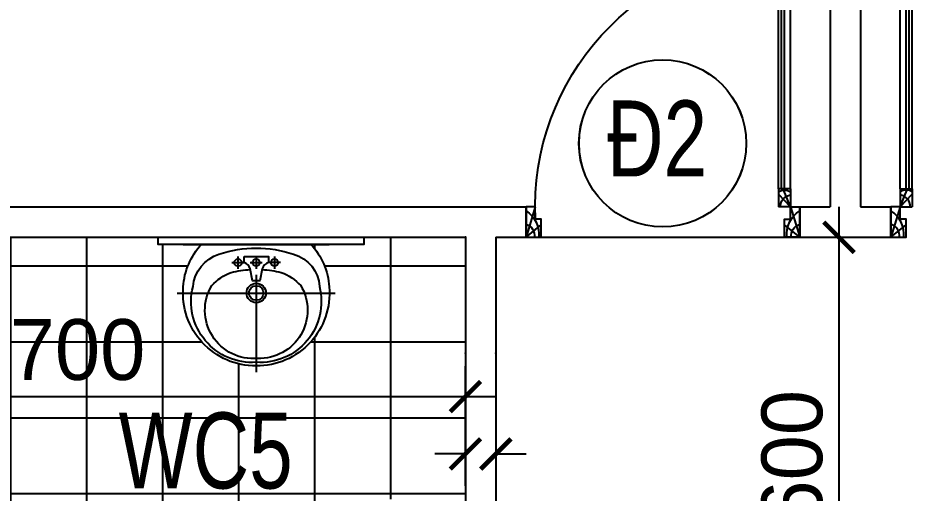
# Model space of a CAD drawing. Header units: inches. Extents: x -844707 to -690155, y -211546 to -175871.
# Drawn here: x -756152 to -753199, y -191205 to -189642 of the extents above; entities that cross this region are included whole.
import ezdxf

# ---------------------------------------------------------------- set-up
doc = ezdxf.new("R2010")
doc.units = ezdxf.units.IN
doc.header["$LTSCALE"] = 48
doc.header["$MEASUREMENT"] = 0
for name, color, linetype in [('DWGSHARE.com-1HATCHCO-DWGSHARE.com', 8, 'Continuous'), ('DWGSHARE.com-CUA-DWGSHARE.com', 231, 'Continuous'), ('DWGSHARE.com-DIM-DWGSHARE.com', 251, 'Continuous'), ('DWGSHARE.com-HATCH-DWGSHARE.com', 8, 'Continuous'), ('DWGSHARE.com-LAYER1-DWGSHARE.com', 150, 'Continuous'), ('DWGSHARE.com-TUONG-DWGSHARE.com', 7, 'Continuous')]:
    doc.layers.add(name, color=color, linetype=linetype)
doc.layers.add('DWGSHARE.com-DefPoints-DWGSHARE.com', color=7, linetype='Continuous', plot=False)
doc.styles.add('KTEN', font='', dxfattribs={"width": 0.9})
doc.styles.add('VNI-AVO', font='')
doc.styles.get('KTEN').set_extended_font_data('VNI-Helve-Condense')
doc.styles.get('VNI-AVO').set_extended_font_data('VNI-Avo')
doc.dimstyles.new('tl1-100', dxfattribs={"dimtxt": 200, "dimasz": 100, "dimexe": 100, "dimexo": 100, "dimgap": 50, "dimtad": 1, "dimdec": 0, "dimzin": 0, "dimdsep": 46, "dimtxsty": 'VNI-AVO', "dimblk": 'ARCHTICK', "dimcen": 1, "dimdle": 100, "dimclrd": 256, "dimclre": 256, "dimclrt": 2, "dimadec": 0, "dimazin": 0, "dimtfac": 1, "dimtdec": 0, "dimtix": 1, "dimtofl": 0, "dimtmove": 2, "dimatfit": 3, "dimldrblk": 'ARCHTICK', "dimfxl": 1, "dimtolj": 2, "dimtzin": 0, "dimarcsym": 0})

# ---------------------------------------------------------------- blocks, each defined once
blk = doc.blocks.new('A$C070A4A40')
at = {"layer": 'DWGSHARE.com-1HATCHCO-DWGSHARE.com', "ltscale": 50}
for p, q in [((5714.998573841236, 11430.00065330022), (6984.998573841236, 11430.00065330022)), ((6349.998573841236, 12065.00065330022), (6349.998573841236, 10795.00065330022)), ((7619.998573841236, 11430.00065330022), (8889.998573841236, 11430.00065330022)), ((8254.998573841236, 12065.00065330022), (8254.998573841236, 10795.00065330022)), ((10794.99857384124, 11430.00065330022), (9524.998573841236, 11430.00065330022)), ((10159.99857384124, 12065.00065330022), (10159.99857384124, 10795.00065330022)), ((8254.998573841236, 10160.00065330022), (8254.998573841236, 0.000653300218982622)), ((-0.001426158763933927, 8255.000653300218), (16509.99857384124, 8255.000653300218))]:
    blk.add_line(p, q, dxfattribs=at)
for points in [[(13969.99857385824, 13335.00065331242, -0.1732137494637001), (15874.99857385824, 8890.000653312416, -0.441079261078038), (8254.998573858238, 635.0006533124164, -0.441079261078038), (634.9985738582385, 8890.000653312416, -0.1732137494637005), (2539.998573858238, 13335.00065331242)], [(6984.998573858238, 12065.00065331242), (9524.998573858238, 12065.00065331242), (9524.998573858238, 11430.00065331242, 0.2455222760892944), (8889.998573858238, 10795.00065331242), (8635.998573858238, 9525.000653312416), (7873.998573858238, 9525.000653312416), (7619.998573858238, 10795.00065331242, 0.2833922778870954), (6984.998573858238, 11430.00065331242), (6984.998573858238, 12065.00065331242)], [(8871.601774345609, 10703.01665575038, -0.04631926388348844), (10870.82922577229, 10402.92490344549, -0.1135143912509847), (12901.83834005992, 9046.263390816817, -0.5923117570974551), (8403.581775152876, 1416.14793913468, -0.610347886828073), (3608.158807656186, 9046.263390816448, -0.1135143912509925), (5639.167921944189, 10402.92490344549, -0.04631926388348475), (7638.395373370498, 10703.01665575038, -0.04631926388348475)]]:
    blk.add_lwpolyline(points, format="xyb", dxfattribs=at)
blk.add_lwpolyline([(634.9985738582385, 13335.00065331242), (15874.99857385824, 13335.00065331242)], dxfattribs=at)
blk.add_lwpolyline([(12139.69756246671, 12307.90095527898, -0.3234980610186996), (14857.47853521805, 8927.775558184876, -0.5095125823836514), (8254.998573859717, 1015.414896048044, -0.5097419610118206), (1653.654715152, 8932.27320101316, -0.3041567437952401), (4365.95059306004, 12306.41222831805, -0.1664175188573387)], format="xyb", close=True, dxfattribs=at)
for centre, radius in [((6349.998573841236, 11430.00065330022), 381), ((8254.998573841236, 11430.00065330022), 381), ((10159.99857384124, 11430.00065330022), 381), ((8254.998573841236, 8255.000653300218), 1016), ((8254.998573841236, 8255.000653300218), 762)]:
    blk.add_circle(centre, radius, dxfattribs=at)
blk = doc.blocks.new('LAVABO')
at = {"layer": 'DWGSHARE.com-1HATCHCO-DWGSHARE.com', "ltscale": 50}
blk.add_blockref('A$C070A4A40', (-8254.998573858238, -13335.00065331242), dxfattribs=at)
blk = doc.blocks.new('lvbguong')
at = {"layer": 'DWGSHARE.com-HATCH-DWGSHARE.com'}
blk.add_lwpolyline([(-9739.956704245531, 181432.7998897328), (-9716.689864729298, 181432.7998897328), (-9716.689864729298, 180756.3238991785), (-9739.956704245531, 180756.3238991785)], close=True, dxfattribs=at)
at = {"layer": 'DWGSHARE.com-LAYER1-DWGSHARE.com', "xscale": 0.03149606299120933, "yscale": 0.03149606299120933, "zscale": 0.03149606299120933, "rotation": 90}
blk.add_blockref('LAVABO', (-9716.689864729298, 181079.0613008783), dxfattribs=at)
blk = doc.blocks.new('D-01-900')
at = {"color": 1}
for p, q in [((-14.99999999999989, 889.0470785361174), (-14.99999999999989, 929.0470785361174)), ((-9.999999999999886, 929.0470785361174), (-14.99999999999989, 929.0470785361174)), ((20.00000000000011, 924.0470785361174), (-9.999999999999886, 929.0470785361174)), ((-9.999999999999886, 889.0470785361174), (-9.999999999999886, 929.0470785361174)), ((20.00000000000013, 894.0470785361173), (20.00000000000011, 924.0470785361173)), ((30.00000000000011, 919.0470785361173), (20.00000000000011, 919.0470785361173)), ((30.00000000000011, 879.0470785361174), (54.14522163172946, 939.0470785361174)), ((70.00000000000011, 919.0470785361173), (80.00000000000011, 919.0470785361173)), ((80.00000000000011, 924.0470785361174), (110.0000000000001, 929.0470785361174)), ((80.0000000000001, 894.0470785361173), (80.00000000000011, 924.0470785361173)), ((110.0000000000001, 889.0470785361174), (110.0000000000001, 929.0470785361174)), ((110.0000000000001, 929.0470785361174), (115.0000000000001, 929.0470785361174)), ((115.0000000000001, 889.0470785361174), (115.0000000000001, 929.0470785361174)), ((-9.999999999999872, 889.0470785361174), (-14.99999999999989, 889.0470785361174)), ((20.00000000000013, 894.0470785361174), (-9.999999999999886, 889.0470785361174)), ((30.00000000000011, 899.0470785361175), (20.00000000000013, 899.0470785361174)), ((30.00000000000011, 879.0470785361174), (70.00000000000011, 901.5624729100298)), ((70.00000000000011, 899.0470785361175), (80.0000000000001, 899.0470785361174)), ((80.0000000000001, 894.0470785361174), (110.0000000000001, 889.0470785361174)), ((110.0000000000001, 889.0470785361174), (115.0000000000001, 889.0470785361174)), ((30.00000000000011, 99.99999999999636), (54.14522163172946, 159.9999999999964)), ((30.00000000000011, 99.99999999999636), (70.00000000000011, 142.5153943739087)), ((30.00000000000011, 99.99999999999636), (0, 0)), ((869.9999999999999, 99.99999999999636), (900, 0)), ((0, 0), (50, 40.71973601515492)), ((900, 0), (850, 40.71973601515492))]:
    blk.add_line(p, q, dxfattribs=at)
at = {"color": 3}
for p, q in [((30.00000000000011, 939.0470785361174), (70.00000000000011, 939.0470785361174)), ((30.00000000000011, 879.0470785361174), (30.00000000000011, 939.0470785361174)), ((70.00000000000011, 879.0470785361174), (70.00000000000011, 939.0470785361174)), ((30.00000000000011, 879.0470785361174), (70.00000000000011, 879.0470785361174)), ((30.00000000000011, 159.9999999999964), (70.00000000000011, 159.9999999999964)), ((30.00000000000011, 159.9999999999964), (30.00000000000011, 99.99999999999636)), ((70.00000000000011, 159.9999999999964), (70.00000000000011, 99.99999999999636)), ((30.00000000000011, 99.99999999999636), (70.00000000000011, 99.99999999999636))]:
    blk.add_line(p, q, dxfattribs=at)
for p, q in [((30.00000000000011, 159.9999999999964), (30.00000000000011, 879.0470785361174)), ((50.00000000000011, 159.9999999999964), (50.00000000000011, 879.0470785361174)), ((60.00000000000011, 159.9999999999964), (60.00000000000011, 879.0470785361174)), ((70.00000000000011, 159.9999999999964), (70.00000000000011, 879.0470785361174))]:
    blk.add_line(p, q)
for points in [[(30.00000000000011, 60), (30.00000000000011, 99.99999999999636), (1.13686837721616e-13, 100), (0, 0), (49.99999999999977, 0), (50.00000000000011, 60)], [(869.9999999999999, 60), (869.9999999999999, 99.99999999999636), (899.9999999999999, 100), (900, 0), (850.0000000000002, 0), (849.9999999999999, 60)]]:
    blk.add_lwpolyline(points, close=True, dxfattribs=at)
at = {"color": 1}
for centre, radius, start, end in [((34.11793524054978, 886.4804554538273), 41.99840967783032, 31.31010124086977, 95.62687973089653), ((30.00000000000011, 99.99999999999636), 839.9999999999998, 357.2705973632219, 87.27059736322131), ((39.41815170487418, 876.4988918168934), 24.20978992922677, 6.04182336410245, 112.8936868288583), ((50.02035017634498, 121.4262181223416), 34.26123651840136, 54.32716498487918, 125.7566646296915), ((24.08594837317897, 100.7854250532421), 39.41534216512753, 358.8581979264168, 81.37050000497706), ((-53.72382898503918, 7.736193037875637), 96.29874364852911, 355.3921582238705, 56.09019624438452), ((953.7238289850392, 7.736193037875637), 96.29874364852911, 123.9098037556156, 184.6078417761295), ((-12.69567122637579, 4.383367572474526), 40.98985136741503, 353.8611726914841, 71.95720990860625), ((912.6956712263758, 4.383367572474526), 40.98985136741503, 108.0427900913938, 186.1388273085159)]:
    blk.add_arc(centre, radius, start, end, dxfattribs=at)
blk = doc.blocks.new('_ArchTick')
at = {"color": 0, "linetype": 'ByBlock', "const_width": 0.15}
blk.add_lwpolyline([(-0.5, -0.5), (0.5, 0.5)], dxfattribs=at)
blk = doc.blocks.new('*D613')
at = {"layer": 'DWGSHARE.com-DefPoints-DWGSHARE.com', "color": 0, "transparency": 16777216}
for p in [(-754680.761139816, -190744.5280796335), (-754580.7611398166, -190744.5280796335), (-754580.7611398166, -191076.5075676406)]:
    blk.add_point(p, dxfattribs=at)
at = {"layer": 'DWGSHARE.com-DIM-DWGSHARE.com', "lineweight": -2, "transparency": 16777216}
for p, q in [((-754680.761139816, -190844.5280796335), (-754680.761139816, -191176.5075676406)), ((-754580.7611398166, -190844.5280796335), (-754580.7611398166, -191176.5075676406)), ((-754680.761139816, -191076.5075676406), (-754780.761139816, -191076.5075676406)), ((-754580.7611398166, -191076.5075676406), (-754480.7611398166, -191076.5075676406))]:
    blk.add_line(p, q, dxfattribs=at)
at = {"layer": 'DWGSHARE.com-DIM-DWGSHARE.com', "lineweight": -2, "transparency": 16777216, "xscale": 100, "yscale": 100, "zscale": 100}
blk.add_blockref('_ArchTick', (-754680.761139816, -191076.5075676406), dxfattribs=at)
at = {"layer": 'DWGSHARE.com-DIM-DWGSHARE.com', "lineweight": -2, "transparency": 16777216, "xscale": 100, "yscale": 100, "zscale": 100, "rotation": 180}
blk.add_blockref('_ArchTick', (-754580.7611398166, -191076.5075676406), dxfattribs=at)
at = {"layer": 'DWGSHARE.com-DIM-DWGSHARE.com', "color": 2, "transparency": 16777216, "insert": (-754630.7611398163, -191493.8226113929), "char_height": 200, "attachment_point": 5, "style": 'VNI-AVO'}
blk.add_mtext('\\A2;100', dxfattribs=at)
blk = doc.blocks.new('*D813')
at = {"layer": 'DWGSHARE.com-DefPoints-DWGSHARE.com', "color": 0, "transparency": 16777216}
for p in [(-754680.7611398159, -190363.561637298), (-754680.7611398159, -191963.0686435668), (-753452.1697123016, -191963.0686435668)]:
    blk.add_point(p, dxfattribs=at)
at = {"layer": 'DWGSHARE.com-DIM-DWGSHARE.com', "lineweight": -2, "transparency": 16777216}
for p, q in [((-753452.1697123016, -190263.561637298), (-753452.1697123016, -192063.0686435668)), ((-754580.7611398159, -190363.561637298), (-753352.1697123016, -190363.561637298)), ((-754580.7611398159, -191963.0686435668), (-753352.1697123016, -191963.0686435668))]:
    blk.add_line(p, q, dxfattribs=at)
at = {"layer": 'DWGSHARE.com-DIM-DWGSHARE.com', "lineweight": -2, "transparency": 16777216, "xscale": 100, "yscale": 100, "zscale": 100}
for p, rotation in [((-753452.1697123016, -190363.561637298), 90), ((-753452.1697123016, -191963.0686435668), 270)]:
    blk.add_blockref('_ArchTick', p, dxfattribs=dict(at, rotation=rotation))
at = {"layer": 'DWGSHARE.com-DIM-DWGSHARE.com', "color": 2, "transparency": 16777216, "insert": (-753605.6832258151, -191163.3151404325), "char_height": 200, "attachment_point": 5, "rotation": 90, "style": 'VNI-AVO'}
blk.add_mtext('\\A2;1600', dxfattribs=at)
blk = doc.blocks.new('*D831')
at = {"layer": 'DWGSHARE.com-DefPoints-DWGSHARE.com', "color": 0, "transparency": 16777216}
for p in [(-754680.7611398159, -190887.7203918059), (-757380.7611398164, -191281.7331095075), (-754680.7611398159, -191281.7331095075)]:
    blk.add_point(p, dxfattribs=at)
at = {"layer": 'DWGSHARE.com-DIM-DWGSHARE.com', "lineweight": -2, "transparency": 16777216}
for p, q in [((-757380.7611398164, -191181.7331095075), (-757380.7611398164, -190787.7203918059)), ((-754680.7611398159, -191181.7331095075), (-754680.7611398159, -190787.7203918059)), ((-757480.7611398164, -190887.7203918059), (-754580.7611398159, -190887.7203918059))]:
    blk.add_line(p, q, dxfattribs=at)
at = {"layer": 'DWGSHARE.com-DIM-DWGSHARE.com', "lineweight": -2, "transparency": 16777216, "xscale": 100, "yscale": 100, "zscale": 100, "rotation": 180}
blk.add_blockref('_ArchTick', (-757380.7611398164, -190887.7203918059), dxfattribs=at)
at = {"layer": 'DWGSHARE.com-DIM-DWGSHARE.com', "lineweight": -2, "transparency": 16777216, "xscale": 100, "yscale": 100, "zscale": 100}
blk.add_blockref('_ArchTick', (-754680.7611398159, -190887.7203918059), dxfattribs=at)
at = {"layer": 'DWGSHARE.com-DIM-DWGSHARE.com', "color": 2, "transparency": 16777216, "insert": (-756030.7611398161, -190734.2068782924), "char_height": 200, "attachment_point": 5, "style": 'VNI-AVO'}
blk.add_mtext('\\A2;2700', dxfattribs=at)

msp = doc.modelspace()

# ---------------------------------------------------------------- hatches: boundary and pattern name
at = {"layer": 'DWGSHARE.com-HATCH-DWGSHARE.com'}
h = msp.add_hatch(dxfattribs=at)
h.set_pattern_fill('ANSI37,_I', color=256, scale=2000, angle=315, style=2)
h.set_pattern_definition([(0, (-836676.3572123016, -242957.2203918059), (7.105427357601002e-14, 250), []), (90, (-836676.3572123016, -242957.2203918059), (-250, 7.105427357601002e-14), [])])
edge = h.paths.add_edge_path()
edge.add_line((-754680.7611398159, -190363.561637298), (-755014.9417056397, -190363.561637298))
edge.add_line((-755014.9417056397, -190363.561637298), (-755014.9417056397, -190386.8284768142))
edge.add_line((-755014.9417056397, -190386.8284768142), (-755188.6802944994, -190386.8284768142))
edge.add_arc((-755354.6802944946, -190540.8284768097), 226.4332131049157, 3.5447664556086806, 42.8524145716915, ccw=False)
edge.add_arc((-755367.3759466681, -190547.2632594182), 239.5687682141677, -90.31195215986179, 4.893172245150197, ccw=False)
edge.add_arc((-755369.9846423202, -190547.2632594182), 239.5687682141677, 175.1068277548429, 270.31195215986185, ccw=False)
edge.add_arc((-755382.6802944937, -190540.8284768097), 226.4332131049152, 137.1475854283085, 176.455233544384, ccw=False)
edge.add_line((-755548.6802944889, -190386.8284768142), (-755691.417696194, -190386.8284768142))
edge.add_line((-755691.417696194, -190386.8284768142), (-755691.417696194, -190363.561637298))
edge.add_line((-755691.417696194, -190363.561637298), (-757180.4874108983, -190363.5616372979))
edge.add_line((-757180.4874108983, -190363.5616372979), (-757180.4874108984, -190762.7226465395))
edge.add_line((-757180.4874108984, -190762.7226465395), (-757180.4874108984, -191332.9342744217))
edge.add_line((-757180.4874108984, -191332.9342744217), (-757180.4873152508, -191332.9342744217))
edge.add_line((-757180.4873152508, -191332.9342744217), (-757180.4873152508, -191363.0686435668))
edge.add_line((-757180.4873152508, -191363.0686435668), (-756780.8819381414, -191363.0686435669))
edge.add_line((-756780.8819381414, -191363.0686435669), (-756780.8819381414, -191863.0686435669))
edge.add_line((-756780.8819381414, -191863.0686435669), (-756095.4879658202, -191863.0686435668))
edge.add_line((-756095.4879658202, -191863.0686435668), (-756095.4879658202, -191859.7132960143))
edge.add_line((-756095.4879658202, -191859.7132960143), (-756084.292066013, -191851.8841469822))
edge.add_line((-756084.292066013, -191851.8841469822), (-756084.292066013, -191840.5746923154))
edge.add_line((-756084.292066013, -191840.5746923154), (-756091.9460152854, -191840.5746923154))
edge.add_ellipse((-756086.959954424, -191836.5746923155), major_axis=(-4.336057672511809, 4.336057672511808), ratio=1, start_angle=13.02464201738617, end_angle=76.97535798261383)
edge.add_line((-756091.9460152854, -191832.5746923157), (-756088.9457451816, -191832.5746923157))
edge.add_line((-756088.9457451816, -191832.5746923157), (-756088.9457451816, -191829.9751172856))
edge.add_spline(control_points=[(-756088.9457451816, -191829.9751172857), (-756088.417039754, -191816.5753625466), (-756087.843047763, -191802.0278442167), (-756087.3396802742, -191785.2598354422), (-756084.0661342929, -191779.5829123277), (-756077.6089018465, -191775.4941619703), (-756060.0489710985, -191774.0663933203), (-756043.4861989103, -191772.2326408756), (-756025.6098084948, -191772.3732704743), (-756020.9984828209, -191767.567612528), (-756020.2358093179, -191764.4373978694), (-756019.7813419438, -191762.5721430377)], knot_values=[0, 0, 0, 0, 2564.883919042859, 2784.580505607601, 3167.096669853544, 3757.053595977293, 4158.914697801068, 6489.176167133809, 7087.680095253955, 7332.065807162204, 7692.426365838738, 7692.426365838738, 7692.426365838738, 7692.426365838738], degree=3, periodic=0)
edge.add_line((-756019.7813419438, -191762.5721430377), (-756011.0424023843, -191686.0284632716))
edge.add_ellipse((-755995.4920663438, -191693.2956019114), major_axis=(-0.01858239943443254, 17.1646121851403), ratio=0.9999999963005736, start_angle=294.9860668758979, end_angle=424.8898764160974, ccw=False)
edge.add_line((-755979.9417303033, -191686.0284632716), (-755971.2027907439, -191762.5721430377))
edge.add_spline(control_points=[(-755971.2027907439, -191762.5721430377), (-755970.7483233697, -191764.4373978694), (-755969.9856498668, -191767.567612528), (-755965.3743241929, -191772.3732704743), (-755947.4979337773, -191772.2326408756), (-755930.9351615891, -191774.0663933203), (-755913.3752308411, -191775.4941619703), (-755906.9179983947, -191779.5829123277), (-755903.6444524134, -191785.2598354422), (-755903.1410849247, -191802.0278442167), (-755902.5670929337, -191816.5753625466), (-755902.0383875059, -191829.9751172857)], knot_values=[0, 0, 0, 0, 360.3605586765343, 604.7462705847829, 1203.250198704932, 3533.51166803767, 3935.372769861445, 4525.329695985194, 4907.845860231137, 5127.542446795878, 7692.426365838738, 7692.426365838738, 7692.426365838738, 7692.426365838738], degree=3, periodic=0)
edge.add_line((-755902.0383875059, -191829.9751172856), (-755902.0383875059, -191832.5746923157))
edge.add_line((-755902.0383875059, -191832.5746923157), (-755899.0381174023, -191832.5746923157))
edge.add_ellipse((-755904.0241782637, -191836.5746923155), major_axis=(-4.336057672412897, 4.336057672412897), ratio=1, start_angle=193.0246420172715, end_angle=256.9753579827286)
edge.add_line((-755899.0381174023, -191840.5746923154), (-755906.6920666746, -191840.5746923154))
edge.add_line((-755906.6920666746, -191840.5746923154), (-755906.6920666746, -191851.8841469822))
edge.add_line((-755906.6920666746, -191851.8841469822), (-755895.4961668674, -191859.7132960143))
edge.add_line((-755895.4961668674, -191859.7132960143), (-755895.4961668674, -191863.0686435668))
edge.add_line((-755895.4961668674, -191863.0686435668), (-755491.7611398142, -191863.0686435668))
edge.add_line((-755491.7611398142, -191863.0686435668), (-755465.5111398142, -191863.0686435668))
edge.add_arc((-754818.0111398142, -191863.0686436044), 647.4999999999692, 93.09857933980197, 179.9999999966727, ccw=False)
edge.add_line((-754853.0111398139, -191216.5152815375), (-754818.0111398142, -191216.5152815375))
edge.add_line((-754818.0111398142, -191216.5152815375), (-754818.0111398142, -191234.0152815375))
edge.add_line((-754818.0111398142, -191234.0152815375), (-754809.2611398142, -191234.0152815375))
edge.add_line((-754809.2611398142, -191234.0152815375), (-754809.2611398142, -191229.6402815375))
edge.add_line((-754809.2611398142, -191229.6402815375), (-754783.0111398142, -191225.2652815375))
edge.add_line((-754783.0111398142, -191225.2652815375), (-754778.6361398142, -191225.2652815375))
edge.add_line((-754778.6361398142, -191225.2652815375), (-754778.6361398142, -191260.2652815375))
edge.add_line((-754778.6361398142, -191260.2652815375), (-754783.0111398142, -191260.2652815375))
edge.add_line((-754783.0111398142, -191260.2652815375), (-754809.2611398142, -191255.8902815375))
edge.add_line((-754809.2611398142, -191255.8902815375), (-754809.2611398142, -191251.5152815375))
edge.add_line((-754809.2611398142, -191251.5152815375), (-754818.0111398142, -191251.5152815375))
edge.add_line((-754818.0111398142, -191251.5152815375), (-754818.0111398142, -191269.0152815375))
edge.add_line((-754818.0111398142, -191269.0152815375), (-754818.0111398142, -191810.5686436044))
edge.add_line((-754818.0111398142, -191810.5686436044), (-754818.0111398142, -191863.0686435668))
edge.add_line((-754818.0111398142, -191863.0686435668), (-754768.8881691219, -191863.0686435668))
edge.add_line((-754768.8881691219, -191863.0686435668), (-754680.7611398159, -191863.0686435668))
edge.add_line((-754680.7611398159, -191863.0686435668), (-754680.7611398159, -190363.561637298))

# ---------------------------------------------------------------- linework, layer by layer
at = {"layer": 'DWGSHARE.com-CUA-DWGSHARE.com'}
for centre in [(-754032.2575778835, -190054.5187009865), (-754031.9931644665, -190054.5187009865)]:
    msp.add_circle(centre, 275, dxfattribs=at)
at = {"layer": 'DWGSHARE.com-TUONG-DWGSHARE.com'}
for p, q in [((-753481.2541335477, -187513.0686435669), (-753481.2541335477, -190263.561637298)), ((-753381.2541335477, -187513.0686435669), (-753381.2541335477, -190263.561637298)), ((-754481.2541335453, -190363.561637298), (-754481.2541335453, -190263.561637298)), ((-753581.2541335452, -190363.561637298), (-753581.2541335452, -190263.5616373356)), ((-753581.2541335452, -190263.5616373356), (-753581.2541335452, -190363.561637298)), ((-753581.2541335452, -190363.561637298), (-753581.2541335452, -190263.5616373356)), ((-753581.2541335452, -190363.561637298), (-753581.2541335452, -190263.5616373356)), ((-753581.2541335452, -190263.561637298), (-753481.2541335477, -190263.561637298)), ((-753381.2541335477, -190263.561637298), (-753281.2541335451, -190263.561637298)), ((-753381.2541335477, -190263.561637298), (-753281.2541335451, -190263.561637298)), ((-753281.2541335451, -190363.5616372604), (-753281.2541335451, -190263.561637298)), ((-753281.2541335451, -190263.561637298), (-753281.2541335451, -190363.5616372604)), ((-753281.2541335451, -190363.5616372604), (-753281.2541335451, -190263.561637298)), ((-753281.2541335451, -190363.5616372604), (-753281.2541335451, -190263.561637298)), ((-753281.2541335451, -190363.5616372604), (-753281.2541335451, -190263.561637298)), ((-753281.2541335451, -190263.561637298), (-753281.2541335451, -190363.5616372604)), ((-753281.2541335451, -190363.5616372604), (-753281.2541335451, -190263.561637298)), ((-753281.2541335451, -190363.5616372604), (-753281.2541335451, -190263.561637298)), ((-757180.4874108983, -190363.5616372979), (-754680.7611398159, -190363.561637298)), ((-754680.7611398159, -190363.561637298), (-754680.7611398159, -191863.0686435668)), ((-754580.7611398166, -190363.561637298), (-754580.7611398166, -191963.0686435668)), ((-754580.7611398166, -190363.561637298), (-754481.2541335453, -190363.561637298)), ((-753581.2541335452, -190363.561637298), (-753281.2541335451, -190363.561637298)), ((-753581.2541335452, -190363.561637298), (-753281.2541335451, -190363.561637298))]:
    msp.add_line(p, q, dxfattribs=at)
msp.add_lwpolyline([(-757180.4874108984, -190762.7226465395), (-757380.7611398168, -190762.7226465394), (-757380.7611398168, -190113.1294542958), (-757180.4874108994, -190113.1294542958), (-757180.4874108993, -190263.5616372979), (-754481.2541335453, -190263.561637298)], dxfattribs=at)

# ---------------------------------------------------------------- block references
at = {"layer": 'DWGSHARE.com-CUA-DWGSHARE.com', "xscale": -1}
msp.add_blockref('D-01-900', (-753581.2541335453, -190363.561637298), dxfattribs=at)
at = {"layer": 'DWGSHARE.com-CUA-DWGSHARE.com'}
msp.add_blockref('D-01-900', (-753280.989720128, -190363.561637298), dxfattribs=at)
at = {"layer": 'DWGSHARE.com-HATCH-DWGSHARE.com', "rotation": 270}
msp.add_blockref('lvbguong', (-936447.7415953724, -200103.5183415434), dxfattribs=at)

# ---------------------------------------------------------------- texts
at = {"layer": 'DWGSHARE.com-CUA-DWGSHARE.com', "style": 'KTEN', "width": 0.9}
for s, p in [('Ñ2', (-754215.0467095936, -190163.2469203246)), ('WC5', (-755821.1209929616, -191189.9931434409))]:
    msp.add_text(s, height=250, dxfattribs=at).set_placement(p)

# ---------------------------------------------------------------- dimensions: what is measured, and where the dimension line sits
at = {"layer": 'DWGSHARE.com-DIM-DWGSHARE.com'}
dim = msp.add_linear_dim(base=(-753452.1697123016, -191963.0686435668), p1=(-754680.7611398159, -190363.561637298), p2=(-754680.7611398159, -191963.0686435668), angle=90, dimstyle='tl1-100', dxfattribs=at)
dim.commit()
dim.dimension.update_dxf_attribs({"geometry": '*D813', "text_midpoint": (-753605.6832258151, -191163.3151404325)})
dim = msp.add_linear_dim(base=(-754680.7611398159, -190887.7203918059), p1=(-757380.7611398164, -191281.7331095075), p2=(-754680.7611398159, -191281.7331095075), dimstyle='tl1-100', dxfattribs=at)
dim.commit()
dim.dimension.update_dxf_attribs({"geometry": '*D831', "text_midpoint": (-756030.7611398161, -190734.2068782924)})
dim = msp.add_linear_dim(base=(-754580.7611398166, -191076.5075676406), p1=(-754680.761139816, -190744.5280796335), p2=(-754580.7611398166, -190744.5280796335), dimstyle='tl1-100', dxfattribs=at)
dim.commit()
dim.dimension.update_dxf_attribs({"geometry": '*D613', "text_midpoint": (-754630.7611398163, -191493.8226113929), "dimtype": 160})

doc.saveas('drawing.dxf')
